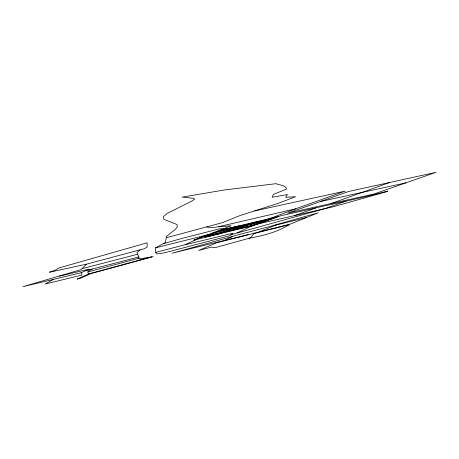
<?xml version="1.0" encoding="UTF-8"?>
<svg xmlns="http://www.w3.org/2000/svg" width="459" height="459" viewBox="0 0 459 459"><rect width="100%" height="100%" fill="white"/><g stroke="black" fill="none" stroke-linecap="round" stroke-linejoin="round"><path stroke-width="0.69" d="M166.29 237.762L166.353 236.534L175.47 229.225L177.22 226.947L177.013 224.514L163.892 219.333L163.45 216.659L167.105 213.481L191.885 201.059L194.639 199.217L193.715 198.374L182.177 197.129L224.457 189.957L276.134 183.663C279.542 185.453 284.603 184.61 286.617 188.54L286.502 189.177L273.421 194.346L272.089 197.295L287.483 194.524L285.613 197.318L295.573 196.727L278.24 203.337L240.017 215.552L222.477 222.644L166.29 237.762L165.257 242.622L155.486 247.854L155.744 252.398L157.093 253.919L164.333 252.863L229.919 235.674L233.063 233.172L185.155 244.727L155.744 252.398M86.269 264.229L49.417 272.227L54.426 270.546L59.354 267.838L147.098 242.811L147.104 246.988L144.619 248.629L86.269 264.229L82.172 268.641L80.176 269.892L22.95 286.686L81.105 272.749L89.218 269.112L59.331 276.152M249.007 238.301C262.99 235.691 276.932 232.3 289.159 224.732L254.079 233.482L250.815 237.515L249.007 238.301L215.202 247.642L211.473 247.091L198.678 250.482L216.252 242.914L290.558 223.969L318.162 212.821L267.465 227.153L233.413 236.046L224.531 240.43M88.495 273.983L87.824 271.957L89.166 270.649L92.242 269.066L138.796 256.983L139.203 258.945L153.128 256.61L91.439 273.415L80.314 278.355L77.066 279.089L88.495 273.983L151.866 256.856M139.926 250.023L136.96 252.507L138.796 256.983M53.221 279.479L45.171 284.035L82.127 275.027L81.105 272.749M230.888 234.801C240.958 232.397 249.501 225.639 259.725 223.556L333.177 206.791L386.593 191.73L387.821 191.053L366.064 196.613L280.902 215.713L257.838 223.981M185.155 244.727L196.073 239.569L194.071 240.068L208.914 234.457L155.486 247.854M259.651 231.646L278.274 224.112M252.989 225.644L194.071 240.068L231.141 225.782L218.432 226.752L212.041 227.698L206.653 226.993M254.556 210.922L345.254 191.087L295.653 208.811L269.817 218.547M212.333 234.434L205.339 237.062L217.463 234.274L224.531 231.634M220.911 231.216L228.221 228.467M211.421 235.662L218.45 233.034M227.079 229.804L234.429 227.05M220.636 232.92L237.756 226.522M235.065 229.603L252.398 223.183M251.36 224.25L258.865 221.473M257.338 222.879L264.877 220.102L252.811 222.856L243.758 226.212L231.634 228.989L240.591 225.644L221.978 229.896L203.67 236.815L251.423 225.851L268.991 219.391L220.073 230.63M389.651 182.498L331.048 203.561L287.569 213.183L348.599 191.495L436.05 172.314L373.89 194.031L331.048 203.561M269.691 218.576L258.159 222.695L212.351 233.172M294.764 215.518L315.912 207.938M252.456 225.776L278.682 216.447L219.603 230.435M324.886 208.633L345.868 201.203M163.232 243.74L180.542 238.789L220.073 228.674L223.47 228.961M237.154 233.023L324.043 208.822M232.69 236.402L172.217 253.179L248.761 234.509M87.824 271.957L139.071 258.188M82.172 268.641L137.459 254.269M85.231 270.844L92.242 269.066M275.882 225.134L306.635 217.463M218.432 226.752L295.653 208.811M203.836 236.385L256.776 224.239M320.393 201.53L405.98 182.843M253.879 233.097L254.079 233.482"/></g></svg>
